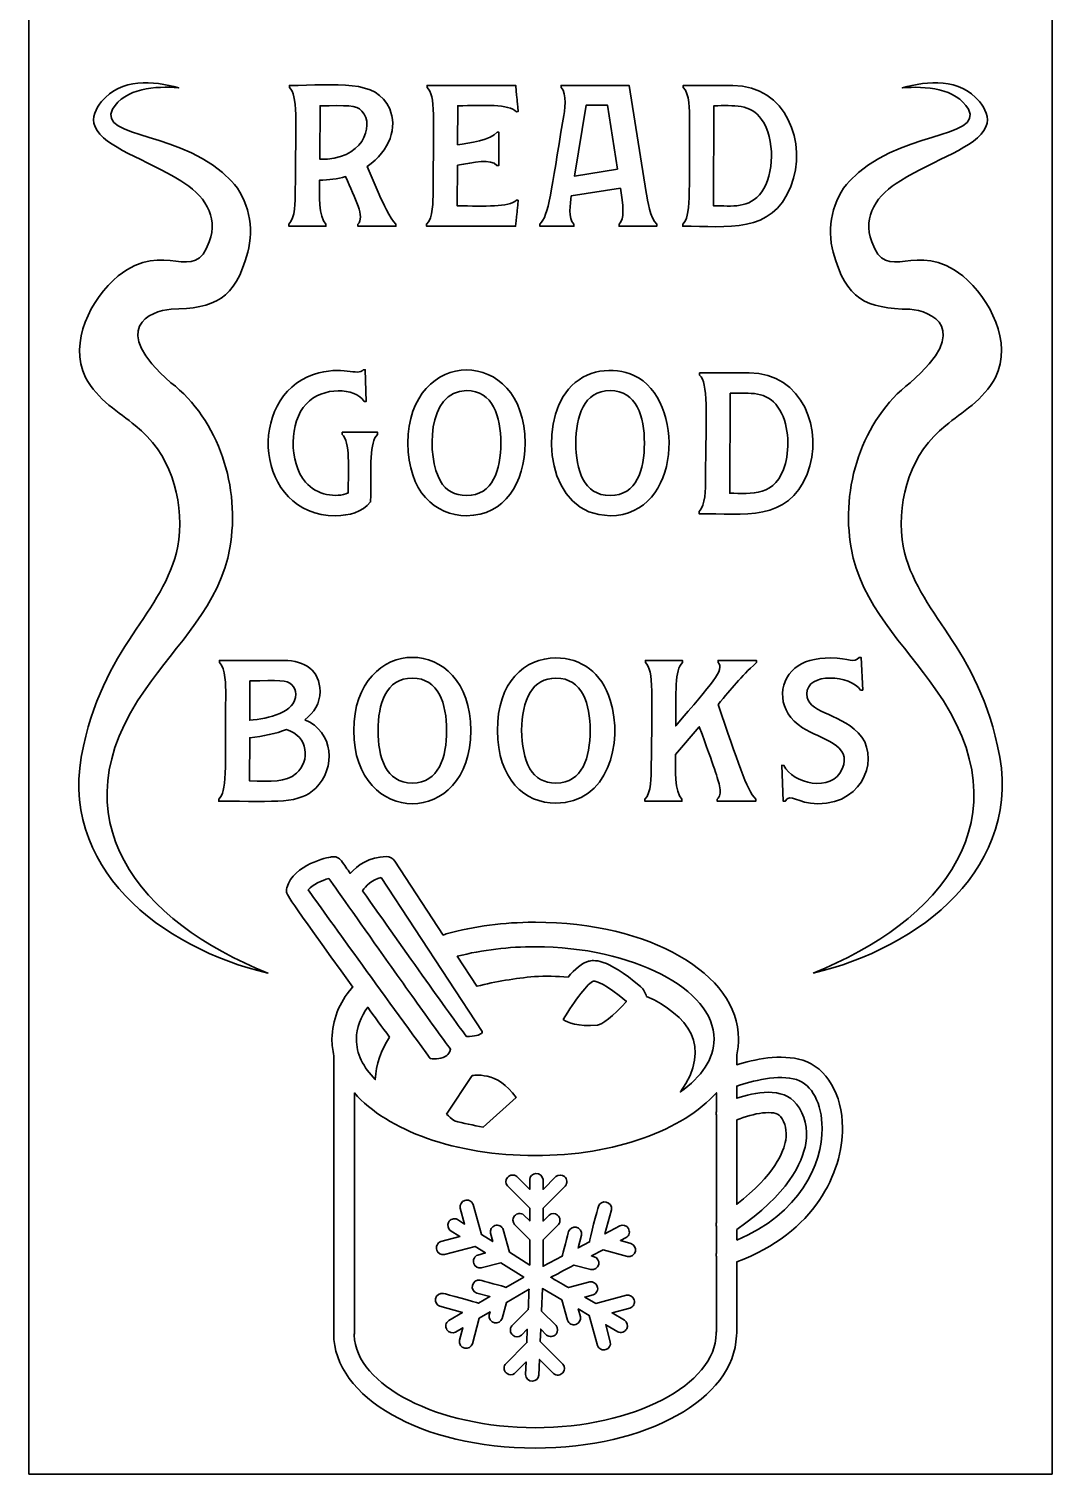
# Model space of a CAD drawing. Header units: inches. Extents: x 0 to 2.9, y 0 to 12.2.
# Drawn here: x 0.467 to 2.248, y 6.184 to 8.698 of the extents above; entities that cross this region are included whole.
import ezdxf

# ---------------------------------------------------------------- set-up
doc = ezdxf.new("R2010")
doc.units = ezdxf.units.IN
doc.header["$MEASUREMENT"] = 0
doc.layers.add('Слой 1', color=7, linetype='Continuous', lineweight=0)

msp = doc.modelspace()

# ---------------------------------------------------------------- linework, layer by layer
at = {"layer": 'Слой 1', "color": 1, "lineweight": 35, "true_color": 0xff0000}
for points, knots in [([(0.4673, 12.1844), (0.4673, 12.1844), (0.4673, 6.1844), (0.4673, 6.1844), (0.4673, 6.1844), (2.2478, 6.1844), (2.2478, 6.1844), (2.2478, 6.1844), (2.2478, 12.1844), (2.2478, 12.1844), (2.2478, 12.1844), (0.4673, 12.1844), (0.4673, 12.1844)], [0, 0, 0, 0, 1, 1, 1, 2, 2, 2, 3, 3, 3, 4, 4, 4, 4]), ([(0.5621, 7.4505), (0.6032, 7.6359), (0.7103, 7.6874), (0.7284, 7.8095), (0.7363, 7.8832), (0.7129, 7.9607), (0.6522, 8.0078), (0.6258, 8.031), (0.5859, 8.0523), (0.566, 8.0915), (0.5359, 8.1534), (0.5752, 8.2277), (0.6226, 8.2685), (0.7047, 8.3327), (0.7555, 8.2519), (0.7811, 8.3276), (0.7986, 8.3721), (0.7709, 8.4102), (0.7314, 8.4334), (0.6709, 8.4722), (0.5985, 8.4908), (0.5825, 8.5276), (0.5755, 8.5437), (0.5841, 8.5595), (0.5938, 8.5716), (0.6275, 8.6121), (0.6836, 8.6081), (0.728, 8.5952), (0.6881, 8.5989), (0.6345, 8.5946), (0.6128, 8.5582), (0.5866, 8.5069), (0.7402, 8.5201), (0.8199, 8.4331), (0.8498, 8.4021), (0.8597, 8.3509), (0.8481, 8.3094), (0.8264, 8.2268), (0.7907, 8.2119), (0.7147, 8.2102), (0.6788, 8.2076), (0.6044, 8.1772), (0.7144, 8.0825), (0.7984, 8.0175), (0.8357, 7.8992), (0.8169, 7.7952), (0.8013, 7.6979), (0.7224, 7.6251), (0.6707, 7.5501), (0.5095, 7.3248), (0.6602, 7.1435), (0.8831, 7.0558), (0.6989, 7.0983), (0.5135, 7.24), (0.5621, 7.4505)], [0, 0, 0, 0, 1, 1, 1, 2, 2, 2, 3, 3, 3, 4, 4, 4, 5, 5, 5, 6, 6, 6, 7, 7, 7, 8, 8, 8, 9, 9, 9, 10, 10, 10, 11, 11, 11, 12, 12, 12, 13, 13, 13, 14, 14, 14, 15, 15, 15, 16, 16, 16, 17, 17, 17, 18, 18, 18, 18]), ([(1.832, 7.0558), (2.0548, 7.1435), (2.2056, 7.3248), (2.0443, 7.5501), (1.9927, 7.6251), (1.9137, 7.6979), (1.8982, 7.7951), (1.8793, 7.8991), (1.9167, 8.0175), (2.0007, 8.0825), (2.1107, 8.1772), (2.0363, 8.2075), (2.0004, 8.2101), (1.9244, 8.2118), (1.8887, 8.2267), (1.8669, 8.3094), (1.8554, 8.3509), (1.8653, 8.4021), (1.8952, 8.4331), (1.9748, 8.5201), (2.1285, 8.5069), (2.1022, 8.5582), (2.0806, 8.5946), (2.027, 8.5989), (1.9871, 8.5951), (2.0314, 8.6081), (2.0875, 8.6121), (2.1213, 8.5715), (2.131, 8.5595), (2.1395, 8.5437), (2.1326, 8.5276), (2.1166, 8.4908), (2.0442, 8.4721), (1.9837, 8.4334), (1.9441, 8.4102), (1.9164, 8.3721), (1.934, 8.3276), (1.9596, 8.2519), (2.0103, 8.3327), (2.0925, 8.2685), (2.1398, 8.2277), (2.1792, 8.1534), (2.1491, 8.0915), (2.1291, 8.0523), (2.0893, 8.031), (2.0628, 8.0078), (2.0021, 7.9607), (1.9788, 7.8832), (1.9866, 7.8095), (2.0048, 7.6874), (2.1118, 7.6359), (2.153, 7.4505), (2.2016, 7.24), (2.0161, 7.0983), (1.832, 7.0558)], [0, 0, 0, 0, 1, 1, 1, 2, 2, 2, 3, 3, 3, 4, 4, 4, 5, 5, 5, 6, 6, 6, 7, 7, 7, 8, 8, 8, 9, 9, 9, 10, 10, 10, 11, 11, 11, 12, 12, 12, 13, 13, 13, 14, 14, 14, 15, 15, 15, 16, 16, 16, 17, 17, 17, 18, 18, 18, 18])]:
    msp.add_open_spline(points, degree=3, knots=knots, dxfattribs=at)
at = {"layer": 'Слой 1', "color": 18, "lineweight": 35, "true_color": 0x000000}
for points, knots in [([(1.106, 8.3583), (1.106, 8.3583), (1.106, 8.3547), (1.106, 8.3547), (1.106, 8.3547), (1.0397, 8.3547), (1.0397, 8.3547), (1.0397, 8.3547), (1.0397, 8.3583), (1.0397, 8.3583), (1.0526, 8.3703), (1.0351, 8.4022), (1.0184, 8.441), (1.0042, 8.4369), (0.9891, 8.4348), (0.973, 8.4348), (0.973, 8.4097), (0.9709, 8.3706), (0.9842, 8.3583), (0.9842, 8.3583), (0.9842, 8.3547), (0.9842, 8.3547), (0.9842, 8.3547), (0.9197, 8.3547), (0.9197, 8.3547), (0.9197, 8.3547), (0.9197, 8.3583), (0.9197, 8.3583), (0.9308, 8.3687), (0.9308, 8.3985), (0.9308, 8.4139), (0.9317, 8.5441), (0.9354, 8.582), (0.9206, 8.5958), (0.9206, 8.5958), (0.9206, 8.5994), (0.9206, 8.5994), (1.002, 8.5994), (1.0723, 8.612), (1.0951, 8.5585), (1.1083, 8.5275), (1.0968, 8.4863), (1.0558, 8.4584), (1.0558, 8.4584), (1.0767, 8.4099), (1.0767, 8.4099), (1.0828, 8.3964), (1.0952, 8.3684), (1.106, 8.3583)], [0, 0, 0, 0, 1, 1, 1, 2, 2, 2, 3, 3, 3, 4, 4, 4, 5, 5, 5, 6, 6, 6, 7, 7, 7, 8, 8, 8, 9, 9, 9, 10, 10, 10, 11, 11, 11, 12, 12, 12, 13, 13, 13, 14, 14, 14, 15, 15, 15, 16, 16, 16, 16]), ([(1.3155, 8.4001), (1.3155, 8.4001), (1.3186, 8.3997), (1.3186, 8.3997), (1.3164, 8.3745), (1.3174, 8.3846), (1.3142, 8.3547), (1.3142, 8.3547), (1.1594, 8.3547), (1.1594, 8.3547), (1.1594, 8.3547), (1.1594, 8.3583), (1.1594, 8.3583), (1.1706, 8.3687), (1.1705, 8.3985), (1.1705, 8.4139), (1.1714, 8.5441), (1.1751, 8.582), (1.1603, 8.5958), (1.1603, 8.5958), (1.1603, 8.5994), (1.1603, 8.5994), (1.1603, 8.5994), (1.3146, 8.5994), (1.3146, 8.5994), (1.3173, 8.5689), (1.3164, 8.5792), (1.3186, 8.554), (1.3186, 8.554), (1.3155, 8.5536), (1.3155, 8.5536), (1.3021, 8.568), (1.2596, 8.5642), (1.2136, 8.5642), (1.2136, 8.5642), (1.2132, 8.4962), (1.2132, 8.4962), (1.2326, 8.4994), (1.2725, 8.5048), (1.2821, 8.518), (1.2821, 8.518), (1.2853, 8.518), (1.2853, 8.518), (1.2853, 8.4729), (1.2848, 8.5057), (1.2848, 8.4602), (1.2848, 8.4602), (1.2817, 8.4602), (1.2817, 8.4602), (1.2716, 8.4728), (1.2414, 8.4653), (1.2132, 8.4606), (1.2132, 8.4606), (1.2128, 8.3899), (1.2128, 8.3899), (1.2609, 8.3899), (1.3024, 8.3871), (1.3155, 8.4001)], [0, 0, 0, 0, 1, 1, 1, 2, 2, 2, 3, 3, 3, 4, 4, 4, 5, 5, 5, 6, 6, 6, 7, 7, 7, 8, 8, 8, 9, 9, 9, 10, 10, 10, 11, 11, 11, 12, 12, 12, 13, 13, 13, 14, 14, 14, 15, 15, 15, 16, 16, 16, 17, 17, 17, 18, 18, 18, 19, 19, 19, 19]), ([(1.5597, 8.3583), (1.5597, 8.3583), (1.5597, 8.3547), (1.5597, 8.3547), (1.5597, 8.3547), (1.4943, 8.3547), (1.4943, 8.3547), (1.4943, 8.3547), (1.4943, 8.3583), (1.4943, 8.3583), (1.4993, 8.363), (1.5055, 8.3731), (1.4965, 8.4206), (1.4965, 8.4206), (1.4111, 8.4072), (1.4111, 8.4072), (1.4091, 8.3932), (1.4052, 8.3679), (1.4156, 8.3583), (1.4156, 8.3583), (1.4156, 8.3547), (1.4156, 8.3547), (1.4156, 8.3547), (1.3564, 8.3547), (1.3564, 8.3547), (1.3564, 8.3547), (1.3564, 8.3583), (1.3564, 8.3583), (1.3723, 8.3731), (1.376, 8.4163), (1.3969, 8.5407), (1.3995, 8.5559), (1.4046, 8.5853), (1.3933, 8.5958), (1.3933, 8.5958), (1.3933, 8.5994), (1.3933, 8.5994), (1.3933, 8.5994), (1.5116, 8.5994), (1.5116, 8.5994), (1.5116, 8.5994), (1.5414, 8.4135), (1.5414, 8.4135), (1.544, 8.3985), (1.5486, 8.3686), (1.5597, 8.3583)], [0, 0, 0, 0, 1, 1, 1, 2, 2, 2, 3, 3, 3, 4, 4, 4, 5, 5, 5, 6, 6, 6, 7, 7, 7, 8, 8, 8, 9, 9, 9, 10, 10, 10, 11, 11, 11, 12, 12, 12, 13, 13, 13, 14, 14, 14, 15, 15, 15, 15]), ([(1.7929, 8.4235), (1.7599, 8.3403), (1.683, 8.3547), (1.605, 8.3547), (1.605, 8.3547), (1.605, 8.3583), (1.605, 8.3583), (1.6196, 8.3719), (1.6161, 8.4078), (1.617, 8.5402), (1.617, 8.5555), (1.6171, 8.5854), (1.6059, 8.5958), (1.6059, 8.5958), (1.6059, 8.5994), (1.6059, 8.5994), (1.6059, 8.5994), (1.6922, 8.5994), (1.6922, 8.5994), (1.7851, 8.5994), (1.8231, 8.4993), (1.7929, 8.4235)], [0, 0, 0, 0, 1, 1, 1, 2, 2, 2, 3, 3, 3, 4, 4, 4, 5, 5, 5, 6, 6, 6, 7, 7, 7, 7]), ([(1.0469, 8.5549), (1.0368, 8.566), (1.0197, 8.5642), (0.9739, 8.5642), (0.9739, 8.5642), (0.9735, 8.4713), (0.9735, 8.4713), (1.0467, 8.4682), (1.0703, 8.5289), (1.0469, 8.5549)], [0, 0, 0, 0, 1, 1, 1, 2, 2, 2, 3, 3, 3, 3]), ([(1.4916, 8.4539), (1.4916, 8.4539), (1.4743, 8.5651), (1.4743, 8.5651), (1.4743, 8.5651), (1.4369, 8.5651), (1.4369, 8.5651), (1.4369, 8.5651), (1.4165, 8.4419), (1.4165, 8.4419), (1.4165, 8.4419), (1.4916, 8.4539), (1.4916, 8.4539)], [0, 0, 0, 0, 1, 1, 1, 2, 2, 2, 3, 3, 3, 4, 4, 4, 4]), ([(1.7425, 8.4143), (1.7641, 8.4439), (1.7663, 8.5065), (1.7423, 8.5402), (1.7224, 8.5681), (1.6946, 8.5642), (1.6593, 8.5642), (1.6593, 8.5642), (1.6584, 8.3903), (1.6584, 8.3903), (1.6913, 8.3899), (1.7209, 8.3847), (1.7425, 8.4143)], [0, 0, 0, 0, 1, 1, 1, 2, 2, 2, 3, 3, 3, 4, 4, 4, 4]), ([(1.3306, 7.9775), (1.3306, 7.9083), (1.2958, 7.8512), (1.2288, 7.8512), (1.1743, 7.8512), (1.1269, 7.8928), (1.1269, 7.9775), (1.1269, 8.1458), (1.3306, 8.1482), (1.3306, 7.9775)], [0, 0, 0, 0, 1, 1, 1, 2, 2, 2, 3, 3, 3, 3]), ([(1.074, 7.9926), (1.0596, 7.9792), (1.0624, 7.9385), (1.062, 7.8752), (1.0468, 7.8571), (1.0247, 7.8512), (1.0011, 7.8512), (0.8594, 7.8512), (0.8455, 8.0577), (0.9624, 8.0967), (1.0134, 8.1137), (1.0395, 8.093), (1.0491, 8.1051), (1.0491, 8.1051), (1.0527, 8.1051), (1.0527, 8.1051), (1.0527, 8.1051), (1.0544, 8.05), (1.0544, 8.05), (1.0544, 8.05), (1.0509, 8.05), (1.0509, 8.05), (1.035, 8.0741), (0.9789, 8.0766), (0.9495, 8.0453), (0.9208, 8.015), (0.9187, 7.9442), (0.9486, 7.9097), (0.9685, 7.8865), (1.002, 7.8818), (1.0229, 7.8907), (1.0233, 7.9333), (1.0264, 7.9798), (1.0126, 7.9926), (1.0126, 7.9926), (1.0126, 7.9962), (1.0126, 7.9962), (1.0126, 7.9962), (1.074, 7.9962), (1.074, 7.9962), (1.074, 7.9962), (1.074, 7.9926), (1.074, 7.9926), (1.074, 7.9926), (1.074, 7.9926), (1.074, 7.9926)], [0, 0, 0, 0, 1, 1, 1, 2, 2, 2, 3, 3, 3, 4, 4, 4, 5, 5, 5, 6, 6, 6, 7, 7, 7, 8, 8, 8, 9, 9, 9, 10, 10, 10, 11, 11, 11, 12, 12, 12, 13, 13, 13, 14, 14, 14, 15, 15, 15, 15]), ([(1.4787, 7.8512), (1.369, 7.8512), (1.3522, 8.0086), (1.4062, 8.0714), (1.4357, 8.1055), (1.4845, 8.1117), (1.5201, 8.0952), (1.6107, 8.0531), (1.6035, 7.8512), (1.4787, 7.8512)], [0, 0, 0, 0, 1, 1, 1, 2, 2, 2, 3, 3, 3, 3]), ([(1.8214, 7.9235), (1.7883, 7.8403), (1.7115, 7.8547), (1.6335, 7.8547), (1.6335, 7.8547), (1.6335, 7.8583), (1.6335, 7.8583), (1.6447, 7.8687), (1.6446, 7.8985), (1.6446, 7.9139), (1.6455, 8.0336), (1.6497, 8.0816), (1.6344, 8.0958), (1.6344, 8.0958), (1.6344, 8.0994), (1.6344, 8.0994), (1.6344, 8.0994), (1.7207, 8.0994), (1.7207, 8.0994), (1.8136, 8.0994), (1.8516, 7.9993), (1.8214, 7.9235)], [0, 0, 0, 0, 1, 1, 1, 2, 2, 2, 3, 3, 3, 4, 4, 4, 5, 5, 5, 6, 6, 6, 7, 7, 7, 7]), ([(1.2288, 7.8863), (1.2752, 7.8863), (1.2884, 7.931), (1.2884, 7.9775), (1.2884, 8.0235), (1.2749, 8.0687), (1.2288, 8.0687), (1.1591, 8.0687), (1.1595, 7.953), (1.1834, 7.9112), (1.1929, 7.8946), (1.208, 7.8863), (1.2288, 7.8863)], [0, 0, 0, 0, 1, 1, 1, 2, 2, 2, 3, 3, 3, 4, 4, 4, 4]), ([(1.4787, 7.8863), (1.5252, 7.8863), (1.5383, 7.931), (1.5383, 7.9775), (1.5383, 8.0235), (1.5249, 8.0687), (1.4787, 8.0687), (1.4325, 8.0687), (1.4191, 8.0235), (1.4191, 7.9775), (1.4191, 7.9311), (1.4322, 7.8863), (1.4787, 7.8863)], [0, 0, 0, 0, 1, 1, 1, 2, 2, 2, 3, 3, 3, 4, 4, 4, 4]), ([(1.7836, 7.9419), (1.7911, 7.9704), (1.79, 8.0131), (1.7707, 8.0402), (1.7508, 8.0681), (1.7231, 8.0642), (1.6877, 8.0642), (1.6877, 8.0642), (1.6869, 7.8903), (1.6869, 7.8903), (1.7235, 7.8898), (1.768, 7.8828), (1.7836, 7.9419)], [0, 0, 0, 0, 1, 1, 1, 2, 2, 2, 3, 3, 3, 4, 4, 4, 4]), ([(1.2363, 7.4775), (1.2363, 7.308), (1.0326, 7.3075), (1.0326, 7.4775), (1.0326, 7.6466), (1.2363, 7.648), (1.2363, 7.4775)], [0, 0, 0, 0, 1, 1, 1, 2, 2, 2, 2]), ([(0.9472, 7.4962), (0.9981, 7.4764), (1.0016, 7.4113), (0.9664, 7.3774), (0.9369, 7.3492), (0.9022, 7.3547), (0.7978, 7.3547), (0.7978, 7.3547), (0.7978, 7.3583), (0.7978, 7.3583), (0.8122, 7.3717), (0.8088, 7.405), (0.8098, 7.5402), (0.8098, 7.5555), (0.8099, 7.5854), (0.7987, 7.5958), (0.7987, 7.5958), (0.7987, 7.5994), (0.7987, 7.5994), (0.7987, 7.5994), (0.9112, 7.5994), (0.9112, 7.5994), (0.9472, 7.5994), (0.9739, 7.5821), (0.9739, 7.5456), (0.9739, 7.5248), (0.9638, 7.5088), (0.9472, 7.4962)], [0, 0, 0, 0, 1, 1, 1, 2, 2, 2, 3, 3, 3, 4, 4, 4, 5, 5, 5, 6, 6, 6, 7, 7, 7, 8, 8, 8, 9, 9, 9, 9]), ([(1.3844, 7.3512), (1.3299, 7.3512), (1.2826, 7.3928), (1.2826, 7.4775), (1.2826, 7.5621), (1.3294, 7.6038), (1.3844, 7.6038), (1.4284, 7.6038), (1.464, 7.5784), (1.479, 7.5304), (1.5024, 7.4549), (1.4742, 7.3512), (1.3844, 7.3512)], [0, 0, 0, 0, 1, 1, 1, 2, 2, 2, 3, 3, 3, 4, 4, 4, 4]), ([(1.6664, 7.5229), (1.7005, 7.4256), (1.7157, 7.3737), (1.7322, 7.3583), (1.7322, 7.3583), (1.7322, 7.3547), (1.7322, 7.3547), (1.7322, 7.3547), (1.6651, 7.3547), (1.6651, 7.3547), (1.6651, 7.3547), (1.6651, 7.3583), (1.6651, 7.3583), (1.6695, 7.3624), (1.671, 7.369), (1.6695, 7.3779), (1.6664, 7.3962), (1.6599, 7.412), (1.6339, 7.4842), (1.6339, 7.4842), (1.5926, 7.4357), (1.5926, 7.4357), (1.5926, 7.4104), (1.5904, 7.3707), (1.6037, 7.3583), (1.6037, 7.3583), (1.6037, 7.3547), (1.6037, 7.3547), (1.6037, 7.3547), (1.5392, 7.3547), (1.5392, 7.3547), (1.5392, 7.3547), (1.5392, 7.3583), (1.5392, 7.3583), (1.5504, 7.3687), (1.5503, 7.3985), (1.5503, 7.4139), (1.5512, 7.5385), (1.5553, 7.5816), (1.5401, 7.5958), (1.5401, 7.5958), (1.5401, 7.5994), (1.5401, 7.5994), (1.5401, 7.5994), (1.6046, 7.5994), (1.6046, 7.5994), (1.6046, 7.5994), (1.6046, 7.5958), (1.6046, 7.5958), (1.5907, 7.5829), (1.5935, 7.5442), (1.593, 7.4855), (1.6557, 7.5604), (1.6795, 7.5836), (1.6664, 7.5958), (1.6664, 7.5958), (1.6664, 7.5994), (1.6664, 7.5994), (1.6664, 7.5994), (1.7331, 7.5994), (1.7331, 7.5994), (1.7331, 7.5994), (1.7331, 7.5958), (1.7331, 7.5958), (1.7045, 7.5691), (1.6913, 7.5523), (1.6664, 7.5229)], [0, 0, 0, 0, 1, 1, 1, 2, 2, 2, 3, 3, 3, 4, 4, 4, 5, 5, 5, 6, 6, 6, 7, 7, 7, 8, 8, 8, 9, 9, 9, 10, 10, 10, 11, 11, 11, 12, 12, 12, 13, 13, 13, 14, 14, 14, 15, 15, 15, 16, 16, 16, 17, 17, 17, 18, 18, 18, 19, 19, 19, 20, 20, 20, 21, 21, 21, 22, 22, 22, 22]), ([(1.8403, 7.3503), (1.8033, 7.3503), (1.7928, 7.3699), (1.7834, 7.3547), (1.7834, 7.3547), (1.7798, 7.3547), (1.7798, 7.3547), (1.7798, 7.3547), (1.7776, 7.4175), (1.7776, 7.4175), (1.7776, 7.4175), (1.7812, 7.417), (1.7812, 7.417), (1.7958, 7.3847), (1.8643, 7.369), (1.8826, 7.4108), (1.9008, 7.4527), (1.8455, 7.4624), (1.8134, 7.4824), (1.7694, 7.5097), (1.7699, 7.5607), (1.8001, 7.586), (1.8142, 7.5979), (1.8351, 7.6038), (1.863, 7.6038), (1.8951, 7.6038), (1.9034, 7.5933), (1.9119, 7.6047), (1.9119, 7.6047), (1.9155, 7.6047), (1.9155, 7.6047), (1.9155, 7.6047), (1.9182, 7.5478), (1.9182, 7.5478), (1.9182, 7.5478), (1.9146, 7.5478), (1.9146, 7.5478), (1.8982, 7.5736), (1.8208, 7.5804), (1.8208, 7.5411), (1.8208, 7.5079), (1.8746, 7.5094), (1.9104, 7.4737), (1.9479, 7.4362), (1.9244, 7.3503), (1.8403, 7.3503)], [0, 0, 0, 0, 1, 1, 1, 2, 2, 2, 3, 3, 3, 4, 4, 4, 5, 5, 5, 6, 6, 6, 7, 7, 7, 8, 8, 8, 9, 9, 9, 10, 10, 10, 11, 11, 11, 12, 12, 12, 13, 13, 13, 14, 14, 14, 15, 15, 15, 15]), ([(0.852, 7.5642), (0.852, 7.5642), (0.8516, 7.4953), (0.8516, 7.4953), (0.8837, 7.4987), (0.9317, 7.5084), (0.9317, 7.5407), (0.9317, 7.5469), (0.9294, 7.5524), (0.925, 7.5571), (0.9166, 7.5661), (0.9013, 7.5642), (0.852, 7.5642)], [0, 0, 0, 0, 1, 1, 1, 2, 2, 2, 3, 3, 3, 4, 4, 4, 4]), ([(1.1345, 7.3863), (1.1809, 7.3863), (1.1941, 7.431), (1.1941, 7.4775), (1.1941, 7.5239), (1.1805, 7.5687), (1.1345, 7.5687), (1.0882, 7.5687), (1.0749, 7.5234), (1.0749, 7.4775), (1.0749, 7.4311), (1.088, 7.3863), (1.1345, 7.3863)], [0, 0, 0, 0, 1, 1, 1, 2, 2, 2, 3, 3, 3, 4, 4, 4, 4]), ([(1.3844, 7.3863), (1.4309, 7.3863), (1.444, 7.431), (1.444, 7.4775), (1.444, 7.5235), (1.4306, 7.5687), (1.3844, 7.5687), (1.3645, 7.5687), (1.3495, 7.5604), (1.3393, 7.5438), (1.3197, 7.5117), (1.32, 7.4445), (1.3391, 7.4112), (1.3486, 7.3946), (1.3637, 7.3863), (1.3844, 7.3863)], [0, 0, 0, 0, 1, 1, 1, 2, 2, 2, 3, 3, 3, 4, 4, 4, 5, 5, 5, 5]), ([(0.933, 7.4034), (0.9567, 7.4247), (0.9542, 7.4671), (0.9157, 7.4793), (0.897, 7.4722), (0.8756, 7.4674), (0.8516, 7.465), (0.8516, 7.465), (0.8512, 7.3899), (0.8512, 7.3899), (0.889, 7.3899), (0.9138, 7.3862), (0.933, 7.4034)], [0, 0, 0, 0, 1, 1, 1, 2, 2, 2, 3, 3, 3, 4, 4, 4, 4]), ([(1.8831, 6.7866), (1.8826, 6.8447), (1.8555, 6.8909), (1.8138, 6.9041), (1.7764, 6.9161), (1.7279, 6.9052), (1.6989, 6.8964), (1.6989, 6.8964), (1.6989, 6.9136), (1.6989, 6.9136), (1.701, 6.9226), (1.7021, 6.9317), (1.7021, 6.9411), (1.7021, 7.0549), (1.5468, 7.1441), (1.3486, 7.1441), (1.3477, 7.1441), (1.3468, 7.1441), (1.3459, 7.1441), (1.2944, 7.1441), (1.2431, 7.1373), (1.1934, 7.124), (1.1916, 7.1235), (1.19, 7.1227), (1.1884, 7.1219), (1.1884, 7.1219), (1.1039, 7.2503), (1.1039, 7.2503), (1.1006, 7.2553), (1.0951, 7.2583), (1.0891, 7.2583), (1.0595, 7.2583), (1.039, 7.2427), (1.0266, 7.229), (1.0214, 7.2364), (1.0163, 7.2436), (1.0113, 7.2507), (1.0074, 7.2563), (1.0005, 7.2591), (0.9938, 7.2579), (0.9871, 7.2567), (0.9285, 7.2453), (0.9161, 7.2042), (0.9156, 7.2025), (0.9153, 7.2008), (0.9153, 7.1991), (0.9153, 7.1927), (0.9154, 7.191), (1.0312, 7.0315), (1.0304, 7.0308), (1.0296, 7.0301), (1.0288, 7.0292), (1.0075, 7.005), (0.9953, 6.9738), (0.9946, 6.9411), (0.9946, 6.9312), (0.9958, 6.9214), (0.9981, 6.9119), (0.9981, 6.9119), (0.9981, 6.4326), (0.9981, 6.4326), (0.9979, 6.4314), (0.9977, 6.4301), (0.9977, 6.4288), (0.9977, 6.3172), (1.1516, 6.2297), (1.3481, 6.2297), (1.5422, 6.2297), (1.6946, 6.315), (1.6984, 6.4247), (1.6987, 6.426), (1.6989, 6.4274), (1.6989, 6.4288), (1.6989, 6.4288), (1.6989, 6.5534), (1.6989, 6.5534), (1.8354, 6.6041), (1.8836, 6.7097), (1.8831, 6.7866)], [0, 0, 0, 0, 1, 1, 1, 2, 2, 2, 3, 3, 3, 4, 4, 4, 5, 5, 5, 6, 6, 6, 7, 7, 7, 8, 8, 8, 9, 9, 9, 10, 10, 10, 11, 11, 11, 12, 12, 12, 13, 13, 13, 14, 14, 14, 15, 15, 15, 16, 16, 16, 17, 17, 17, 18, 18, 18, 19, 19, 19, 20, 20, 20, 21, 21, 21, 22, 22, 22, 23, 23, 23, 24, 24, 24, 25, 25, 25, 26, 26, 26, 26]), ([(0.9893, 7.2204), (1.0058, 7.197), (1.0491, 7.1357), (1.0927, 7.0743), (1.1203, 7.0352), (1.1481, 6.9962), (1.1692, 6.967), (1.185, 6.9449), (1.1947, 6.9315), (1.2011, 6.9234), (1.1996, 6.9171), (1.1967, 6.9142), (1.1944, 6.9125), (1.1869, 6.9067), (1.1741, 6.9063), (1.1658, 6.9069), (1.0885, 7.013), (0.9786, 7.1644), (0.9535, 7.2003), (0.9609, 7.2097), (0.9768, 7.2166), (0.9893, 7.2204)], [0, 0, 0, 0, 1, 1, 1, 2, 2, 2, 3, 3, 3, 4, 4, 4, 5, 5, 5, 6, 6, 6, 7, 7, 7, 7]), ([(1.0802, 7.2219), (1.0802, 7.2219), (1.2561, 6.9544), (1.2561, 6.9544), (1.256, 6.9533), (1.2557, 6.952), (1.2547, 6.9509), (1.2518, 6.9479), (1.2435, 6.9452), (1.2285, 6.9457), (1.2083, 6.9723), (1.1212, 7.0951), (1.0478, 7.199), (1.0532, 7.2065), (1.0639, 7.2185), (1.0802, 7.2219)], [0, 0, 0, 0, 1, 1, 1, 2, 2, 2, 3, 3, 3, 4, 4, 4, 5, 5, 5, 5]), ([(1.3485, 7.1015), (1.5171, 7.1015), (1.6596, 7.028), (1.6596, 6.941), (1.6596, 6.9071), (1.6377, 6.8752), (1.6011, 6.849), (1.6575, 6.9286), (1.6133, 6.9831), (1.542, 7.0152), (1.5403, 7.0217), (1.5368, 7.0274), (1.5319, 7.0317), (1.5318, 7.0318), (1.5315, 7.0321), (1.5313, 7.0322), (1.4712, 7.0838), (1.4487, 7.0782), (1.4413, 7.0763), (1.4299, 7.0734), (1.4173, 7.0625), (1.4054, 7.0488), (1.386, 7.0504), (1.3665, 7.0507), (1.347, 7.0495), (1.3133, 7.0468), (1.2798, 7.0411), (1.247, 7.0328), (1.247, 7.0328), (1.2127, 7.085), (1.2127, 7.085), (1.257, 7.0961), (1.3026, 7.1018), (1.3485, 7.1015)], [0, 0, 0, 0, 1, 1, 1, 2, 2, 2, 3, 3, 3, 4, 4, 4, 5, 5, 5, 6, 6, 6, 7, 7, 7, 8, 8, 8, 9, 9, 9, 10, 10, 10, 11, 11, 11, 11]), ([(1.4568, 6.9653), (1.4218, 6.9622), (1.4048, 6.9695), (1.3972, 6.9751), (1.4174, 7.0091), (1.4409, 7.0391), (1.4497, 7.0419), (1.4536, 7.0422), (1.4713, 7.0367), (1.507, 7.0064), (1.4831, 6.9793), (1.4644, 6.9662), (1.4568, 6.9653)], [0, 0, 0, 0, 1, 1, 1, 2, 2, 2, 3, 3, 3, 4, 4, 4, 4]), ([(1.095, 6.944), (1.0797, 6.9223), (1.0711, 6.8968), (1.0701, 6.8705), (1.0491, 6.8918), (1.0371, 6.9156), (1.0371, 6.9406), (1.0376, 6.9608), (1.0446, 6.9803), (1.0569, 6.9963), (1.0686, 6.9802), (1.0812, 6.9628), (1.095, 6.944)], [0, 0, 0, 0, 1, 1, 1, 2, 2, 2, 3, 3, 3, 4, 4, 4, 4]), ([(1.1941, 6.8106), (1.1941, 6.8106), (1.2387, 6.8774), (1.2387, 6.8774), (1.2387, 6.8774), (1.2833, 6.887), (1.3151, 6.8392), (1.3151, 6.8392), (1.2579, 6.788), (1.2579, 6.788), (1.2404, 6.7909), (1.2236, 6.7945), (1.2076, 6.7988), (1.2027, 6.8022), (1.1982, 6.8061), (1.1941, 6.8106)], [0, 0, 0, 0, 1, 1, 1, 2, 2, 2, 3, 3, 3, 4, 4, 4, 5, 5, 5, 5]), ([(1.6989, 6.5914), (1.6989, 6.5914), (1.6989, 6.6096), (1.6989, 6.6096), (1.788, 6.6719), (1.8136, 6.7253), (1.8191, 6.7596), (1.8233, 6.7853), (1.8178, 6.8089), (1.8032, 6.8279), (1.7795, 6.8587), (1.7298, 6.8484), (1.6989, 6.838), (1.6989, 6.838), (1.6989, 6.8592), (1.6989, 6.8592), (1.7247, 6.868), (1.7723, 6.8802), (1.8031, 6.8704), (1.8298, 6.8618), (1.8473, 6.8289), (1.8476, 6.7863), (1.8481, 6.7234), (1.8088, 6.6373), (1.6989, 6.5914)], [0, 0, 0, 0, 1, 1, 1, 2, 2, 2, 3, 3, 3, 4, 4, 4, 5, 5, 5, 6, 6, 6, 7, 7, 7, 8, 8, 8, 8]), ([(1.3482, 6.2651), (1.1792, 6.2651), (1.0363, 6.3385), (1.0333, 6.426), (1.0335, 6.4269), (1.0336, 6.4278), (1.0336, 6.4288), (1.0336, 6.4288), (1.0336, 6.8472), (1.0336, 6.8472), (1.0917, 6.782), (1.2094, 6.7383), (1.3482, 6.7383), (1.4874, 6.7383), (1.6054, 6.7822), (1.6635, 6.8476), (1.6635, 6.8476), (1.6635, 6.8151), (1.6635, 6.8151), (1.6631, 6.813), (1.6631, 6.8108), (1.6635, 6.8087), (1.6635, 6.8087), (1.6635, 6.6222), (1.6635, 6.6222), (1.663, 6.6199), (1.663, 6.6175), (1.6635, 6.6152), (1.6635, 6.6152), (1.6635, 6.5688), (1.6635, 6.5688), (1.6631, 6.5668), (1.6631, 6.5647), (1.6635, 6.5626), (1.6635, 6.5626), (1.6635, 6.4323), (1.6635, 6.4323), (1.6633, 6.4312), (1.6631, 6.43), (1.6631, 6.4288), (1.6632, 6.34), (1.5189, 6.2651), (1.3482, 6.2651)], [0, 0, 0, 0, 1, 1, 1, 2, 2, 2, 3, 3, 3, 4, 4, 4, 5, 5, 5, 6, 6, 6, 7, 7, 7, 8, 8, 8, 9, 9, 9, 10, 10, 10, 11, 11, 11, 12, 12, 12, 13, 13, 13, 14, 14, 14, 14]), ([(1.6989, 6.8003), (1.7277, 6.8118), (1.7652, 6.8192), (1.7751, 6.8063), (1.7837, 6.7951), (1.7867, 6.7813), (1.7842, 6.7653), (1.7808, 6.7447), (1.7649, 6.7046), (1.699, 6.6536), (1.699, 6.6536), (1.699, 6.8003), (1.699, 6.8003), (1.699, 6.8003), (1.6989, 6.8003), (1.6989, 6.8003)], [0, 0, 0, 0, 1, 1, 1, 2, 2, 2, 3, 3, 3, 4, 4, 4, 5, 5, 5, 5]), ([(1.515, 6.5854), (1.515, 6.5854), (1.4966, 6.5904), (1.4966, 6.5904), (1.4966, 6.5904), (1.5065, 6.5956), (1.5065, 6.5956), (1.512, 6.5989), (1.5138, 6.606), (1.5105, 6.6115), (1.5074, 6.6166), (1.5011, 6.6186), (1.4957, 6.6161), (1.4957, 6.6161), (1.4696, 6.6022), (1.4696, 6.6022), (1.4696, 6.6022), (1.4808, 6.6439), (1.4808, 6.6439), (1.4821, 6.6502), (1.478, 6.6563), (1.4717, 6.6576), (1.466, 6.6587), (1.4603, 6.6554), (1.4584, 6.65), (1.4574, 6.6463), (1.4423, 6.5918), (1.4428, 6.5882), (1.4428, 6.5882), (1.4228, 6.5777), (1.4228, 6.5777), (1.4228, 6.5777), (1.4288, 6.6001), (1.4288, 6.6001), (1.43, 6.6064), (1.4259, 6.6125), (1.4196, 6.6137), (1.4139, 6.6148), (1.4083, 6.6116), (1.4064, 6.6061), (1.4064, 6.6049), (1.3952, 6.5644), (1.395, 6.5632), (1.395, 6.5632), (1.3619, 6.5459), (1.3619, 6.5459), (1.3619, 6.5459), (1.3619, 6.5916), (1.3619, 6.5916), (1.3619, 6.5916), (1.3887, 6.6184), (1.3887, 6.6184), (1.3929, 6.6234), (1.3922, 6.6307), (1.3873, 6.6348), (1.383, 6.6384), (1.3767, 6.6384), (1.3724, 6.6348), (1.3724, 6.6348), (1.3619, 6.6244), (1.3619, 6.6244), (1.3619, 6.6244), (1.3619, 6.6466), (1.3619, 6.6466), (1.3619, 6.6466), (1.4007, 6.6854), (1.4007, 6.6854), (1.4048, 6.6904), (1.4042, 6.6977), (1.3993, 6.7018), (1.3949, 6.7054), (1.3887, 6.7054), (1.3844, 6.7018), (1.3844, 6.7018), (1.3619, 6.6794), (1.3619, 6.6794), (1.3619, 6.6794), (1.3619, 6.6966), (1.3619, 6.6966), (1.3614, 6.703), (1.3558, 6.7078), (1.3494, 6.7073), (1.3437, 6.7069), (1.3392, 6.7023), (1.3387, 6.6966), (1.3387, 6.6908), (1.3387, 6.6851), (1.3387, 6.6796), (1.3387, 6.6796), (1.3165, 6.7019), (1.3165, 6.7019), (1.3115, 6.706), (1.3042, 6.7053), (1.3001, 6.7004), (1.2965, 6.6961), (1.2965, 6.6898), (1.3001, 6.6855), (1.3001, 6.6855), (1.3387, 6.6469), (1.3387, 6.6469), (1.3387, 6.639), (1.3387, 6.6316), (1.3387, 6.6247), (1.3387, 6.6247), (1.3286, 6.6349), (1.3286, 6.6349), (1.3236, 6.639), (1.3163, 6.6383), (1.3122, 6.6333), (1.3086, 6.629), (1.3087, 6.6227), (1.3123, 6.6184), (1.3123, 6.6184), (1.3387, 6.592), (1.3387, 6.592), (1.3387, 6.5725), (1.3387, 6.5583), (1.3387, 6.5479), (1.3387, 6.5479), (1.3033, 6.5704), (1.3033, 6.5704), (1.3033, 6.5704), (1.2928, 6.6095), (1.2928, 6.6095), (1.2907, 6.6156), (1.2841, 6.6188), (1.278, 6.6167), (1.2725, 6.6148), (1.2693, 6.6092), (1.2704, 6.6035), (1.2704, 6.6035), (1.2744, 6.5887), (1.2744, 6.5887), (1.2744, 6.5887), (1.2546, 6.6009), (1.2546, 6.6009), (1.2546, 6.6009), (1.2404, 6.6531), (1.2404, 6.6531), (1.2383, 6.6592), (1.2317, 6.6624), (1.2256, 6.6603), (1.2201, 6.6584), (1.2169, 6.6528), (1.218, 6.6471), (1.218, 6.6471), (1.2254, 6.6191), (1.2254, 6.6191), (1.2254, 6.6191), (1.213, 6.6274), (1.213, 6.6274), (1.2073, 6.6302), (1.2003, 6.6279), (1.1975, 6.6221), (1.1951, 6.6172), (1.1964, 6.6113), (1.2006, 6.6079), (1.2006, 6.6079), (1.2172, 6.5975), (1.2172, 6.5975), (1.2172, 6.5975), (1.1842, 6.5887), (1.1842, 6.5887), (1.1781, 6.5866), (1.1749, 6.58), (1.177, 6.5739), (1.1789, 6.5685), (1.1845, 6.5652), (1.1902, 6.5663), (1.1902, 6.5663), (1.2438, 6.5805), (1.2438, 6.5805), (1.2438, 6.5805), (1.2618, 6.5691), (1.2618, 6.5691), (1.2618, 6.5691), (1.2485, 6.5654), (1.2485, 6.5654), (1.2424, 6.5633), (1.2392, 6.5567), (1.2413, 6.5506), (1.2432, 6.5451), (1.2488, 6.5419), (1.2545, 6.543), (1.2545, 6.543), (1.2887, 6.5521), (1.2887, 6.5521), (1.2887, 6.5521), (1.3283, 6.5271), (1.3283, 6.5271), (1.3283, 6.5271), (1.2972, 6.5091), (1.2972, 6.5091), (1.295, 6.5105), (1.2554, 6.5208), (1.2526, 6.5216), (1.2463, 6.5228), (1.2402, 6.5187), (1.239, 6.5124), (1.2378, 6.5067), (1.2411, 6.5011), (1.2466, 6.4992), (1.2466, 6.4992), (1.2694, 6.4931), (1.2694, 6.4931), (1.2694, 6.4931), (1.2495, 6.4816), (1.2495, 6.4816), (1.2467, 6.4833), (1.1918, 6.4977), (1.1886, 6.4986), (1.1823, 6.4998), (1.1762, 6.4957), (1.1749, 6.4894), (1.1738, 6.4837), (1.1771, 6.4781), (1.1826, 6.4762), (1.1826, 6.4762), (1.2218, 6.4657), (1.2218, 6.4657), (1.2218, 6.4657), (1.1978, 6.4515), (1.1978, 6.4515), (1.1925, 6.4479), (1.1912, 6.4406), (1.1948, 6.4353), (1.198, 6.4306), (1.2042, 6.4289), (1.2094, 6.4314), (1.2094, 6.4314), (1.2225, 6.439), (1.2225, 6.439), (1.2225, 6.439), (1.2166, 6.4171), (1.2166, 6.4171), (1.2153, 6.4107), (1.2194, 6.4046), (1.2257, 6.4034), (1.2314, 6.4023), (1.2371, 6.4055), (1.239, 6.411), (1.239, 6.411), (1.2508, 6.4553), (1.2508, 6.4553), (1.2508, 6.4553), (1.2697, 6.4667), (1.2697, 6.4667), (1.2697, 6.4667), (1.2683, 6.4612), (1.2683, 6.4612), (1.267, 6.4549), (1.2711, 6.4488), (1.2774, 6.4476), (1.2831, 6.4464), (1.2888, 6.4497), (1.2907, 6.4552), (1.2907, 6.4552), (1.2981, 6.4831), (1.2981, 6.4831), (1.2981, 6.4831), (1.3377, 6.5059), (1.3377, 6.5059), (1.3372, 6.4972), (1.3368, 6.4858), (1.3362, 6.4705), (1.3362, 6.4705), (1.3078, 6.4422), (1.3078, 6.4422), (1.3037, 6.4372), (1.3044, 6.4299), (1.3093, 6.4258), (1.3136, 6.4222), (1.3199, 6.4222), (1.3242, 6.4258), (1.3242, 6.4258), (1.3346, 6.4362), (1.3346, 6.4362), (1.3346, 6.4362), (1.3338, 6.4131), (1.3338, 6.4131), (1.3338, 6.4131), (1.2959, 6.3752), (1.2959, 6.3752), (1.2924, 6.3698), (1.294, 6.3626), (1.2994, 6.3591), (1.3033, 6.3566), (1.3084, 6.3567), (1.3123, 6.3594), (1.3123, 6.3594), (1.3324, 6.3795), (1.3324, 6.3795), (1.3324, 6.3795), (1.3315, 6.3574), (1.3315, 6.3574), (1.3317, 6.351), (1.337, 6.3459), (1.3435, 6.3461), (1.3493, 6.3462), (1.3541, 6.3507), (1.3547, 6.3564), (1.3547, 6.3564), (1.3558, 6.3837), (1.3558, 6.3837), (1.3558, 6.3837), (1.3802, 6.3593), (1.3802, 6.3593), (1.3852, 6.3552), (1.3925, 6.3559), (1.3966, 6.3608), (1.4002, 6.3651), (1.4002, 6.3714), (1.3966, 6.3757), (1.3966, 6.3757), (1.3571, 6.4152), (1.3571, 6.4152), (1.3571, 6.4152), (1.358, 6.4365), (1.358, 6.4365), (1.358, 6.4365), (1.3682, 6.4263), (1.3682, 6.4263), (1.3731, 6.4222), (1.3804, 6.4228), (1.3845, 6.4277), (1.3881, 6.4321), (1.3881, 6.4383), (1.3845, 6.4426), (1.3845, 6.4426), (1.3592, 6.4679), (1.3592, 6.4679), (1.3592, 6.4679), (1.3609, 6.5069), (1.3609, 6.5069), (1.3609, 6.5069), (1.3948, 6.4874), (1.3948, 6.4874), (1.3948, 6.4874), (1.4045, 6.452), (1.4045, 6.452), (1.4065, 6.4459), (1.4132, 6.4427), (1.4192, 6.4448), (1.4247, 6.4467), (1.428, 6.4523), (1.4269, 6.458), (1.4269, 6.458), (1.4232, 6.4716), (1.4232, 6.4716), (1.4232, 6.4716), (1.4425, 6.4604), (1.4425, 6.4604), (1.4425, 6.4604), (1.4566, 6.4081), (1.4566, 6.4081), (1.4587, 6.4021), (1.4653, 6.3988), (1.4714, 6.4009), (1.4769, 6.4028), (1.4802, 6.4085), (1.479, 6.4142), (1.479, 6.4142), (1.471, 6.4441), (1.471, 6.4441), (1.471, 6.4441), (1.4919, 6.432), (1.4919, 6.432), (1.4977, 6.4291), (1.5047, 6.4315), (1.5075, 6.4372), (1.5101, 6.4424), (1.5085, 6.4487), (1.5037, 6.452), (1.5037, 6.452), (1.482, 6.4646), (1.482, 6.4646), (1.482, 6.4646), (1.5132, 6.4729), (1.5132, 6.4729), (1.5192, 6.475), (1.5225, 6.4816), (1.5204, 6.4877), (1.5185, 6.4932), (1.5128, 6.4964), (1.5072, 6.4953), (1.5072, 6.4953), (1.4537, 6.4811), (1.4537, 6.4811), (1.4537, 6.4811), (1.4346, 6.4923), (1.4346, 6.4923), (1.4346, 6.4923), (1.4492, 6.4962), (1.4492, 6.4962), (1.4552, 6.4982), (1.4585, 6.5049), (1.4564, 6.5109), (1.4545, 6.5164), (1.4488, 6.5197), (1.4431, 6.5186), (1.4431, 6.5186), (1.4063, 6.5087), (1.4063, 6.5087), (1.3931, 6.5164), (1.383, 6.5222), (1.3753, 6.5266), (1.3849, 6.5315), (1.3978, 6.5383), (1.4158, 6.5478), (1.4158, 6.5478), (1.4451, 6.54), (1.4451, 6.54), (1.4514, 6.5387), (1.4575, 6.5428), (1.4588, 6.5491), (1.4599, 6.5548), (1.4566, 6.5605), (1.4512, 6.5624), (1.4512, 6.5624), (1.4461, 6.5637), (1.4461, 6.5637), (1.4461, 6.5637), (1.4665, 6.5745), (1.4665, 6.5745), (1.4665, 6.5745), (1.509, 6.5631), (1.509, 6.5631), (1.5153, 6.5618), (1.5214, 6.5659), (1.5227, 6.5722), (1.5238, 6.5779), (1.5205, 6.5836), (1.515, 6.5854)], [0, 0, 0, 0, 1, 1, 1, 2, 2, 2, 3, 3, 3, 4, 4, 4, 5, 5, 5, 6, 6, 6, 7, 7, 7, 8, 8, 8, 9, 9, 9, 10, 10, 10, 11, 11, 11, 12, 12, 12, 13, 13, 13, 14, 14, 14, 15, 15, 15, 16, 16, 16, 17, 17, 17, 18, 18, 18, 19, 19, 19, 20, 20, 20, 21, 21, 21, 22, 22, 22, 23, 23, 23, 24, 24, 24, 25, 25, 25, 26, 26, 26, 27, 27, 27, 28, 28, 28, 29, 29, 29, 30, 30, 30, 31, 31, 31, 32, 32, 32, 33, 33, 33, 34, 34, 34, 35, 35, 35, 36, 36, 36, 37, 37, 37, 38, 38, 38, 39, 39, 39, 40, 40, 40, 41, 41, 41, 42, 42, 42, 43, 43, 43, 44, 44, 44, 45, 45, 45, 46, 46, 46, 47, 47, 47, 48, 48, 48, 49, 49, 49, 50, 50, 50, 51, 51, 51, 52, 52, 52, 53, 53, 53, 54, 54, 54, 55, 55, 55, 56, 56, 56, 57, 57, 57, 58, 58, 58, 59, 59, 59, 60, 60, 60, 61, 61, 61, 62, 62, 62, 63, 63, 63, 64, 64, 64, 65, 65, 65, 66, 66, 66, 67, 67, 67, 68, 68, 68, 69, 69, 69, 70, 70, 70, 71, 71, 71, 72, 72, 72, 73, 73, 73, 74, 74, 74, 75, 75, 75, 76, 76, 76, 77, 77, 77, 78, 78, 78, 79, 79, 79, 80, 80, 80, 81, 81, 81, 82, 82, 82, 83, 83, 83, 84, 84, 84, 85, 85, 85, 86, 86, 86, 87, 87, 87, 88, 88, 88, 89, 89, 89, 90, 90, 90, 91, 91, 91, 92, 92, 92, 93, 93, 93, 94, 94, 94, 95, 95, 95, 96, 96, 96, 97, 97, 97, 98, 98, 98, 99, 99, 99, 100, 100, 100, 101, 101, 101, 102, 102, 102, 103, 103, 103, 104, 104, 104, 105, 105, 105, 106, 106, 106, 107, 107, 107, 108, 108, 108, 109, 109, 109, 110, 110, 110, 111, 111, 111, 112, 112, 112, 113, 113, 113, 114, 114, 114, 115, 115, 115, 116, 116, 116, 117, 117, 117, 118, 118, 118, 119, 119, 119, 120, 120, 120, 121, 121, 121, 122, 122, 122, 123, 123, 123, 124, 124, 124, 125, 125, 125, 126, 126, 126, 127, 127, 127, 128, 128, 128, 129, 129, 129, 130, 130, 130, 131, 131, 131, 132, 132, 132, 133, 133, 133, 134, 134, 134, 135, 135, 135, 136, 136, 136, 137, 137, 137, 138, 138, 138, 139, 139, 139, 140, 140, 140, 141, 141, 141, 142, 142, 142, 143, 143, 143, 144, 144, 144, 144])]:
    msp.add_open_spline(points, degree=3, knots=knots, dxfattribs=at)

doc.saveas('drawing.dxf')
